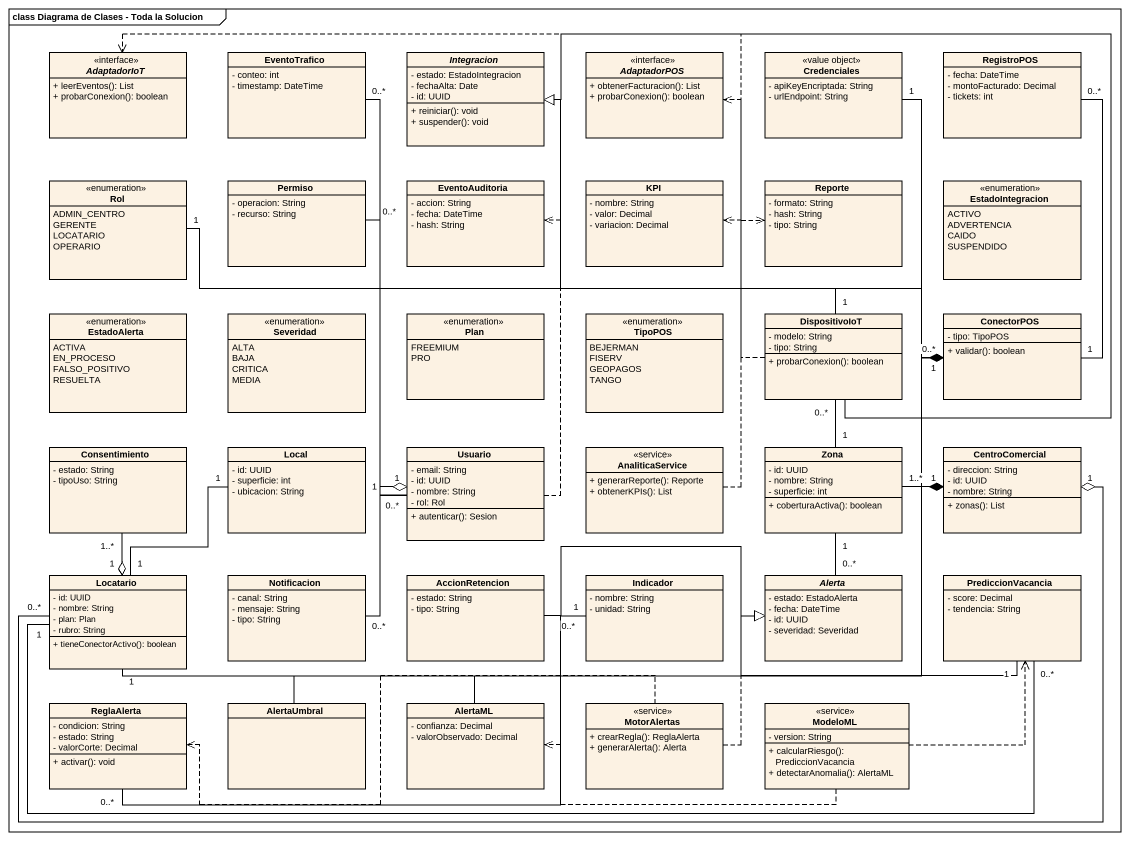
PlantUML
@startuml
mainframe class Diagrama de Clases - Toda la Solucion
hide circle
hide empty members
skinparam classAttributeIconSize 0
interface AdaptadorIoT {
  + leerEventos(): List
  + probarConexion(): boolean
}
class EventoTrafico {
  - conteo: int
  - timestamp: DateTime
}
abstract class Integracion {
  - estado: EstadoIntegracion
  - fechaAlta: Date
  - id: UUID
  + reiniciar(): void
  + suspender(): void
}
interface AdaptadorPOS {
  + obtenerFacturacion(): List
  + probarConexion(): boolean
}
class Credenciales <<value object>> {
  - apiKeyEncriptada: String
  - urlEndpoint: String
}
class RegistroPOS {
  - fecha: DateTime
  - montoFacturado: Decimal
  - tickets: int
}
enum Rol {
  ADMIN_CENTRO
  GERENTE
  LOCATARIO
  OPERARIO
}
class Permiso {
  - operacion: String
  - recurso: String
}
class EventoAuditoria {
  - accion: String
  - fecha: DateTime
  - hash: String
}
class KPI {
  - nombre: String
  - valor: Decimal
  - variacion: Decimal
}
class Reporte {
  - formato: String
  - hash: String
  - tipo: String
}
enum EstadoIntegracion {
  ACTIVO
  ADVERTENCIA
  CAIDO
  SUSPENDIDO
}
enum EstadoAlerta {
  ACTIVA
  EN_PROCESO
  FALSO_POSITIVO
  RESUELTA
}
enum Severidad {
  ALTA
  BAJA
  CRITICA
  MEDIA
}
enum Plan {
  FREEMIUM
  PRO
}
enum TipoPOS {
  BEJERMAN
  FISERV
  GEOPAGOS
  TANGO
}
class DispositivoIoT {
  - modelo: String
  - tipo: String
  + probarConexion(): boolean
}
class ConectorPOS {
  - tipo: TipoPOS
  + validar(): boolean
}
class Consentimiento {
  - estado: String
  - tipoUso: String
}
class Local {
  - id: UUID
  - superficie: int
  - ubicacion: String
}
class Usuario {
  - email: String
  - id: UUID
  - nombre: String
  - rol: Rol
  + autenticar(): Sesion
}
class AnaliticaService <<service>> {
  + generarReporte(): Reporte
  + obtenerKPIs(): List
}
class Zona {
  - id: UUID
  - nombre: String
  - superficie: int
  + coberturaActiva(): boolean
}
class CentroComercial {
  - direccion: String
  - id: UUID
  - nombre: String
  + zonas(): List
}
class Locatario {
  - id: UUID
  - nombre: String
  - plan: Plan
  - rubro: String
  + tieneConectorActivo(): boolean
}
class Notificacion {
  - canal: String
  - mensaje: String
  - tipo: String
}
class AccionRetencion {
  - estado: String
  - tipo: String
}
class Indicador {
  - nombre: String
  - unidad: String
}
abstract class Alerta {
  - estado: EstadoAlerta
  - fecha: DateTime
  - id: UUID
  - severidad: Severidad
}
class PrediccionVacancia {
  - score: Decimal
  - tendencia: String
}
class ReglaAlerta {
  - condicion: String
  - estado: String
  - valorCorte: Decimal
  + activar(): void
}
class AlertaUmbral
class AlertaML {
  - confianza: Decimal
  - valorObservado: Decimal
}
class MotorAlertas <<service>> {
  + crearRegla(): ReglaAlerta
  + generarAlerta(): Alerta
}
class ModeloML <<service>> {
  - version: String
  + calcularRiesgo(): PrediccionVacancia
  + detectarAnomalia(): AlertaML
}
DispositivoIoT .left.> AdaptadorIoT
DispositivoIoT "1" -left- "0..*" EventoTrafico
DispositivoIoT -up-|> Integracion
ConectorPOS -left-|> Integracion
ConectorPOS .up.> AdaptadorPOS
ConectorPOS "1" *-up- "1" Credenciales
ConectorPOS "1" -up- "0..*" RegistroPOS
Usuario "0..*" -up- "1" Rol
Usuario "1" o-up- "0..*" Permiso
Usuario .up.> EventoAuditoria
AnaliticaService .up.> KPI
AnaliticaService .up.> Reporte
Zona "1" -up- "0..*" DispositivoIoT
CentroComercial "1" *-left- "1..*" Zona
CentroComercial "1" o-left- "0..*" Locatario
Locatario "1" -right- "0..*" ConectorPOS
Locatario "1" o-up- "1..*" Consentimiento
Locatario "1" -up- "1" Local
Notificacion "0..*" -up- "1" Usuario
Alerta "0..*" -up- "1" Zona
PrediccionVacancia "0..*" -left- "1" Locatario
PrediccionVacancia "1" -left- "0..*" AccionRetencion
ReglaAlerta "0..*" -right- "1" Indicador
AlertaUmbral -right-|> Alerta
AlertaML -right-|> Alerta
MotorAlertas .up.> Alerta
MotorAlertas .left.> ReglaAlerta
ModeloML .up.> PrediccionVacancia
ModeloML .left.> AlertaML
@enduml
